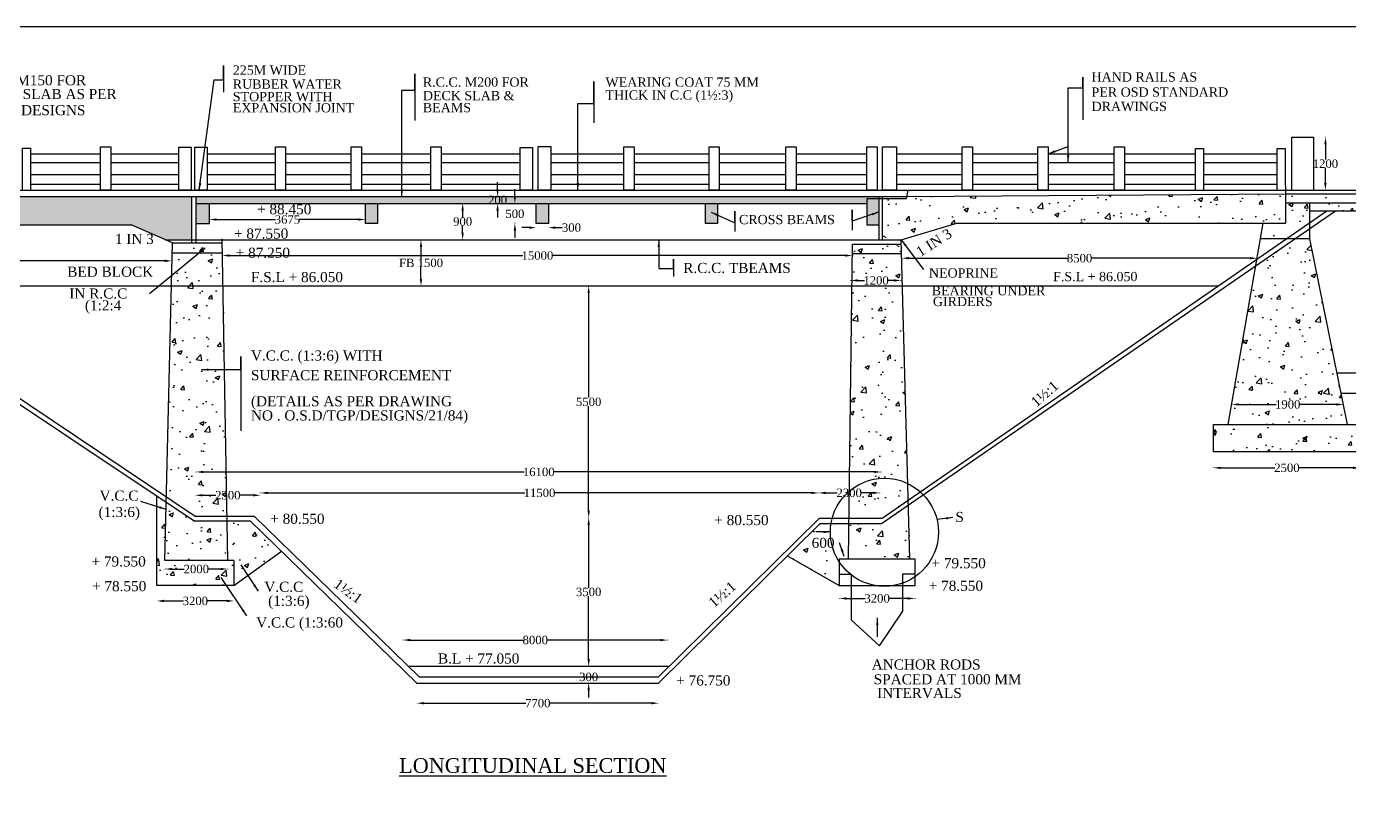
# Model space of a CAD drawing. Header units: millimetres. Extents: x 2778 to 76118, y 2330 to 49913.
# Drawn here: x 19412 to 50881, y 31424 to 49913 of the extents above; entities that cross this region are included whole.
import ezdxf

# ---------------------------------------------------------------- set-up
doc = ezdxf.new("R2010")
doc.units = ezdxf.units.MM
doc.header["$MEASUREMENT"] = 0
for name, color, linetype in [('DIM', 5, 'Continuous'), ('DWG.LINE', 10, 'Continuous'), ('HATCH', 2, 'Continuous'), ('TEXT', 7, 'Continuous')]:
    doc.layers.add(name, color=color, linetype=linetype)
doc.layers.add('DO LINE', color=3, linetype='Continuous', plot=False)
doc.layers.add('TITLE', color=7, linetype='Continuous', lineweight=30)
doc.styles.get("Standard").update_dxf_attribs({"font": 'TIMES.TTF', "height": 200})
doc.dimstyles.get("Standard").update_dxf_attribs({"dimtxt": 200, "dimasz": 170, "dimexe": 0.18, "dimexo": 0.0625, "dimgap": 0.09, "dimtad": 0, "dimtih": 1, "dimtoh": 1, "dimdec": 0, "dimzin": 0, "dimdsep": 46, "dimtxsty": 'Standard', "dimcen": 300, "dimclrd": 5, "dimclre": 5, "dimclrt": 4, "dimadec": 0, "dimazin": 0, "dimtfac": 1, "dimtdec": 0, "dimtofl": 0, "dimtmove": 0, "dimatfit": 3, "dimfxl": 5, "dimfxlon": 1, "dimtolj": 1, "dimtzin": 0, "dimarcsym": 0})

# ---------------------------------------------------------------- blocks, each defined once
blk = doc.blocks.new('*D7')
at = {"layer": 'Defpoints', "color": 0, "ltscale": 0.2}
for p in [(14421, 44301), (22872, 44336), (22872, 44335)]:
    blk.add_point(p, dxfattribs=at)
at = {"layer": 'DIM', "color": 5, "lineweight": -2, "ltscale": 0.2}
for p, q in [((14421, 44330), (14421, 44336)), ((14591, 44336), (18365, 44336)), ((22702, 44336), (18928, 44336)), ((22872, 44335), (22872, 44336))]:
    blk.add_line(p, q, dxfattribs=at)
at = {"layer": 'DIM', "color": 5, "ltscale": 0.2}
for points in [[(14591, 44364), (14591, 44307), (14421, 44336)], [(22702, 44364), (22702, 44307), (22872, 44336)]]:
    blk.add_solid(points, dxfattribs=at)
at = {"layer": 'DIM', "color": 4, "ltscale": 0.2, "insert": (18646, 44336), "char_height": 200, "attachment_point": 5}
blk.add_mtext('\\A1;8500', dxfattribs=at)
blk = doc.blocks.new('*D8')
at = {"layer": 'Defpoints', "color": 0, "ltscale": 0.2}
for p in [(22707, 37206), (24198, 37206), (24198, 37004)]:
    blk.add_point(p, dxfattribs=at)
at = {"layer": 'DIM', "color": 5, "lineweight": -2, "ltscale": 0.2}
for p, q in [((22707, 37009), (22707, 37004)), ((22877, 37004), (23166, 37004)), ((24028, 37004), (23740, 37004)), ((24198, 37009), (24198, 37004))]:
    blk.add_line(p, q, dxfattribs=at)
at = {"layer": 'DIM', "color": 5, "ltscale": 0.2}
for points in [[(22877, 37032), (22877, 36976), (22707, 37004)], [(24028, 37032), (24028, 36976), (24198, 37004)]]:
    blk.add_solid(points, dxfattribs=at)
at = {"layer": 'DIM', "color": 4, "ltscale": 0.2, "insert": (23453, 37004), "char_height": 200, "attachment_point": 5}
blk.add_mtext('\\A1;2000', dxfattribs=at)
blk = doc.blocks.new('*D9')
at = {"layer": 'Defpoints', "color": 0, "ltscale": 0.2}
for p in [(22512, 36608), (24348, 36608), (24348, 36244)]:
    blk.add_point(p, dxfattribs=at)
at = {"layer": 'DIM', "color": 5, "lineweight": -2, "ltscale": 0.2}
for p, q in [((22512, 36250), (22512, 36244)), ((22682, 36244), (23146, 36244)), ((24178, 36244), (23714, 36244)), ((24348, 36250), (24348, 36244))]:
    blk.add_line(p, q, dxfattribs=at)
at = {"layer": 'DIM', "color": 5, "ltscale": 0.2}
for points in [[(22682, 36273), (22682, 36216), (22512, 36244)], [(24178, 36273), (24178, 36216), (24348, 36244)]]:
    blk.add_solid(points, dxfattribs=at)
at = {"layer": 'DIM', "color": 4, "ltscale": 0.2, "insert": (23430, 36244), "char_height": 200, "attachment_point": 5}
blk.add_mtext('\\A1;3200', dxfattribs=at)
blk = doc.blocks.new('*D10')
at = {"layer": 'Defpoints', "color": 0, "ltscale": 0.2}
for p in [(23426, 38810), (24978, 38810), (24978, 38759)]:
    blk.add_point(p, dxfattribs=at)
at = {"layer": 'DIM', "color": 5, "lineweight": -2, "ltscale": 0.2}
for p, q in [((23426, 38764), (23426, 38759)), ((23596, 38759), (23915, 38759)), ((24808, 38759), (24489, 38759)), ((24978, 38764), (24978, 38759))]:
    blk.add_line(p, q, dxfattribs=at)
at = {"layer": 'DIM', "color": 5, "ltscale": 0.2}
for points in [[(23596, 38787), (23596, 38731), (23426, 38759)], [(24808, 38787), (24808, 38731), (24978, 38759)]]:
    blk.add_solid(points, dxfattribs=at)
at = {"layer": 'DIM', "color": 4, "ltscale": 0.2, "insert": (24202, 38759), "char_height": 200, "attachment_point": 5}
blk.add_mtext('\\A1;2300', dxfattribs=at)
blk = doc.blocks.new('*D11')
at = {"layer": 'Defpoints', "color": 0, "ltscale": 0.2}
for p in [(28748, 44835), (28796, 43738), (28796, 43738)]:
    blk.add_point(p, dxfattribs=at)
at = {"layer": 'DIM', "color": 5, "lineweight": -2, "ltscale": 0.2}
for p, q in [((28791, 44835), (28796, 44835)), ((28796, 44665), (28796, 44388)), ((28796, 43908), (28796, 44185)), ((28796, 43738), (28796, 43738))]:
    blk.add_line(p, q, dxfattribs=at)
at = {"layer": 'DIM', "color": 5, "ltscale": 0.2}
for points in [[(28768, 44665), (28824, 44665), (28796, 44835)], [(28768, 43908), (28824, 43908), (28796, 43738)]]:
    blk.add_solid(points, dxfattribs=at)
at = {"layer": 'DIM', "color": 4, "ltscale": 0.2, "insert": (28796, 44287), "char_height": 200, "attachment_point": 5}
blk.add_mtext('\\A1;FB 1500', dxfattribs=at)
blk = doc.blocks.new('*D12')
at = {"layer": 'Defpoints', "color": 0, "ltscale": 0.2}
for p in [(23763, 45463), (27475, 45466), (27475, 45319)]:
    blk.add_point(p, dxfattribs=at)
at = {"layer": 'DIM', "color": 5, "lineweight": -2, "ltscale": 0.2}
for p, q in [((23763, 45324), (23763, 45319)), ((23933, 45319), (25339, 45319)), ((27305, 45319), (25899, 45319)), ((27475, 45324), (27475, 45319))]:
    blk.add_line(p, q, dxfattribs=at)
at = {"layer": 'DIM', "color": 5, "ltscale": 0.2}
for points in [[(23933, 45347), (23933, 45291), (23763, 45319)], [(27305, 45347), (27305, 45291), (27475, 45319)]]:
    blk.add_solid(points, dxfattribs=at)
at = {"layer": 'DIM', "color": 4, "ltscale": 0.2, "insert": (25619, 45319), "char_height": 200, "attachment_point": 5}
blk.add_mtext('\\A1;3675', dxfattribs=at)
blk = doc.blocks.new('*D13')
at = {"layer": 'Defpoints', "color": 0, "ltscale": 0.2}
for p in [(29787, 45704), (29787, 45704), (29814, 44835)]:
    blk.add_point(p, dxfattribs=at)
at = {"layer": 'DIM', "color": 5, "lineweight": -2, "ltscale": 0.2}
for p, q in [((29787, 45704), (29787, 45704)), ((29787, 45534), (29787, 45372)), ((29787, 45005), (29787, 45168)), ((29792, 44835), (29787, 44835))]:
    blk.add_line(p, q, dxfattribs=at)
at = {"layer": 'DIM', "color": 5, "ltscale": 0.2}
for points in [[(29759, 45534), (29815, 45534), (29787, 45704)], [(29759, 45005), (29815, 45005), (29787, 44835)]]:
    blk.add_solid(points, dxfattribs=at)
at = {"layer": 'DIM', "color": 4, "ltscale": 0.2, "insert": (29787, 45270), "char_height": 200, "attachment_point": 5}
blk.add_mtext('\\A1;900', dxfattribs=at)
blk = doc.blocks.new('*D14')
at = {"layer": 'Defpoints', "color": 0, "ltscale": 0.2}
for p in [(30580, 45866), (30580, 45704), (30618, 45704)]:
    blk.add_point(p, dxfattribs=at)
at = {"layer": 'DIM', "color": 5, "lineweight": -2, "ltscale": 0.2}
for p, q in [((30618, 46036), (30618, 46206)), ((30613, 45866), (30618, 45866)), ((30613, 45704), (30618, 45704)), ((30618, 45534), (30618, 45364))]:
    blk.add_line(p, q, dxfattribs=at)
at = {"layer": 'DIM', "color": 5, "ltscale": 0.2}
for points in [[(30590, 46036), (30646, 46036), (30618, 45866)], [(30590, 45534), (30646, 45534), (30618, 45704)]]:
    blk.add_solid(points, dxfattribs=at)
at = {"layer": 'DIM', "color": 4, "ltscale": 0.2, "insert": (30618, 45785), "char_height": 200, "attachment_point": 5}
blk.add_mtext('\\A1;200', dxfattribs=at)
blk = doc.blocks.new('*D15')
at = {"layer": 'Defpoints', "color": 0, "ltscale": 0.2}
for p in [(31534, 45704), (31029, 45227), (31534, 45227)]:
    blk.add_point(p, dxfattribs=at)
at = {"layer": 'DIM', "color": 5, "lineweight": -2, "ltscale": 0.2}
for p, q in [((31029, 45874), (31029, 46044)), ((31034, 45704), (31029, 45704)), ((31034, 45227), (31029, 45227)), ((31029, 45057), (31029, 44887))]:
    blk.add_line(p, q, dxfattribs=at)
at = {"layer": 'DIM', "color": 5, "ltscale": 0.2}
for points in [[(31001, 45874), (31058, 45874), (31029, 45704)], [(31001, 45057), (31058, 45057), (31029, 45227)]]:
    blk.add_solid(points, dxfattribs=at)
at = {"layer": 'DIM', "color": 4, "ltscale": 0.2, "insert": (31029, 45455), "char_height": 200, "attachment_point": 5}
blk.add_mtext('\\A1;500', dxfattribs=at)
blk = doc.blocks.new('*D16')
at = {"layer": 'Defpoints', "color": 0, "ltscale": 0.2}
for p in [(31534, 45227), (31825, 45227), (31825, 45126)]:
    blk.add_point(p, dxfattribs=at)
at = {"layer": 'DIM', "color": 5, "lineweight": -2, "ltscale": 0.2}
for p, q in [((31364, 45126), (31194, 45126)), ((31534, 45132), (31534, 45126)), ((31825, 45132), (31825, 45126)), ((31995, 45126), (32165, 45126))]:
    blk.add_line(p, q, dxfattribs=at)
at = {"layer": 'DIM', "color": 5, "ltscale": 0.2}
for points in [[(31364, 45155), (31364, 45098), (31534, 45126)], [(31995, 45155), (31995, 45098), (31825, 45126)]]:
    blk.add_solid(points, dxfattribs=at)
at = {"layer": 'DIM', "color": 4, "ltscale": 0.2, "insert": (32375, 45126), "char_height": 200, "attachment_point": 5}
blk.add_mtext('\\A1;300', dxfattribs=at)
blk = doc.blocks.new('*D17')
at = {"layer": 'Defpoints', "color": 0, "ltscale": 0.2}
for p in [(28701, 34290), (34446, 34290), (34446, 33812)]:
    blk.add_point(p, dxfattribs=at)
at = {"layer": 'DIM', "color": 5, "lineweight": -2, "ltscale": 0.2}
for p, q in [((28701, 33816), (28701, 33811)), ((28871, 33812), (31289, 33812)), ((34276, 33812), (31858, 33812)), ((34446, 33816), (34446, 33811))]:
    blk.add_line(p, q, dxfattribs=at)
at = {"layer": 'DIM', "color": 5, "ltscale": 0.2}
for points in [[(28871, 33840), (28871, 33783), (28701, 33812)], [(34276, 33840), (34276, 33783), (34446, 33812)]]:
    blk.add_solid(points, dxfattribs=at)
at = {"layer": 'DIM', "color": 4, "ltscale": 0.2, "insert": (31574, 33812), "char_height": 200, "attachment_point": 5}
blk.add_mtext('\\A1;7700', dxfattribs=at)
blk = doc.blocks.new('*D18')
at = {"layer": 'Defpoints', "color": 0, "ltscale": 0.2}
for p in [(32784, 34692), (32802, 34692), (32793, 34290)]:
    blk.add_point(p, dxfattribs=at)
at = {"layer": 'DIM', "color": 5, "lineweight": -2, "ltscale": 0.2}
for p, q in [((32784, 34862), (32784, 35032)), ((32790, 34692), (32784, 34692)), ((32790, 34290), (32784, 34290)), ((32784, 34120), (32784, 33950))]:
    blk.add_line(p, q, dxfattribs=at)
at = {"layer": 'DIM', "color": 5, "ltscale": 0.2}
for points in [[(32756, 34862), (32813, 34862), (32784, 34692)], [(32756, 34120), (32813, 34120), (32784, 34290)]]:
    blk.add_solid(points, dxfattribs=at)
at = {"layer": 'DIM', "color": 4, "ltscale": 0.2, "insert": (32784, 34436), "char_height": 200, "attachment_point": 5}
blk.add_mtext('\\A1;300', dxfattribs=at)
blk = doc.blocks.new('*D19')
at = {"layer": 'Defpoints', "color": 0, "ltscale": 0.2}
for p in [(32778, 38223), (32784, 38223), (32802, 34692)]:
    blk.add_point(p, dxfattribs=at)
at = {"layer": 'DIM', "color": 5, "lineweight": -2, "ltscale": 0.2}
for p, q in [((32780, 38223), (32785, 38223)), ((32784, 38053), (32784, 36560)), ((32784, 34862), (32784, 36356)), ((32790, 34692), (32784, 34692))]:
    blk.add_line(p, q, dxfattribs=at)
at = {"layer": 'DIM', "color": 5, "ltscale": 0.2}
for points in [[(32756, 38053), (32813, 38053), (32784, 38223)], [(32756, 34862), (32813, 34862), (32784, 34692)]]:
    blk.add_solid(points, dxfattribs=at)
at = {"layer": 'DIM', "color": 4, "ltscale": 0.2, "insert": (32784, 36458), "char_height": 200, "attachment_point": 5}
blk.add_mtext('\\A1;3500', dxfattribs=at)
blk = doc.blocks.new('*D20')
at = {"layer": 'Defpoints', "color": 0, "ltscale": 0.2}
for p in [(32784, 43738), (32795, 43738), (32778, 38223)]:
    blk.add_point(p, dxfattribs=at)
at = {"layer": 'DIM', "color": 5, "lineweight": -2, "ltscale": 0.2}
for p, q in [((32790, 43738), (32784, 43738)), ((32784, 43568), (32784, 41082)), ((32784, 38393), (32784, 40879)), ((32780, 38223), (32785, 38223))]:
    blk.add_line(p, q, dxfattribs=at)
at = {"layer": 'DIM', "color": 5, "ltscale": 0.2}
for points in [[(32756, 43568), (32813, 43568), (32784, 43738)], [(32756, 38393), (32813, 38393), (32784, 38223)]]:
    blk.add_solid(points, dxfattribs=at)
at = {"layer": 'DIM', "color": 4, "ltscale": 0.2, "insert": (32784, 40980), "char_height": 200, "attachment_point": 5}
blk.add_mtext('\\A1;5500', dxfattribs=at)
blk = doc.blocks.new('*D21')
at = {"layer": 'Defpoints', "color": 0, "ltscale": 0.2}
for p in [(28369, 35356), (34660, 35356), (34660, 35314)]:
    blk.add_point(p, dxfattribs=at)
at = {"layer": 'DIM', "color": 5, "lineweight": -2, "ltscale": 0.2}
for p, q in [((28369, 35319), (28369, 35314)), ((28539, 35314), (31234, 35314)), ((34490, 35314), (31796, 35314)), ((34660, 35319), (34660, 35314))]:
    blk.add_line(p, q, dxfattribs=at)
at = {"layer": 'DIM', "color": 5, "ltscale": 0.2}
for points in [[(28539, 35342), (28539, 35286), (28369, 35314)], [(34490, 35342), (34490, 35286), (34660, 35314)]]:
    blk.add_solid(points, dxfattribs=at)
at = {"layer": 'DIM', "color": 4, "ltscale": 0.2, "insert": (31515, 35314), "char_height": 200, "attachment_point": 5}
blk.add_mtext('\\A1;8000', dxfattribs=at)
blk = doc.blocks.new('*D22')
at = {"layer": 'Defpoints', "color": 0, "ltscale": 0.2}
for p in [(24978, 38759), (38252, 38815), (38252, 38759)]:
    blk.add_point(p, dxfattribs=at)
at = {"layer": 'DIM', "color": 5, "lineweight": -2, "ltscale": 0.2}
for p, q in [((24978, 38810), (24978, 38815)), ((25148, 38815), (31268, 38815)), ((38082, 38815), (31962, 38815)), ((38252, 38810), (38252, 38815))]:
    blk.add_line(p, q, dxfattribs=at)
at = {"layer": 'DIM', "color": 5, "ltscale": 0.2}
for points in [[(25148, 38843), (25148, 38787), (24978, 38815)], [(38082, 38843), (38082, 38787), (38252, 38815)]]:
    blk.add_solid(points, dxfattribs=at)
at = {"layer": 'DIM', "color": 4, "ltscale": 0.2, "insert": (31615, 38815), "char_height": 200, "attachment_point": 5}
blk.add_mtext('\\A1;11500', dxfattribs=at)
blk = doc.blocks.new('*D23')
at = {"layer": 'Defpoints', "color": 0, "ltscale": 0.2}
for p in [(38252, 38759), (39709, 38815), (39709, 38766)]:
    blk.add_point(p, dxfattribs=at)
at = {"layer": 'DIM', "color": 5, "lineweight": -2, "ltscale": 0.2}
for p, q in [((38252, 38810), (38252, 38815)), ((38422, 38815), (38693, 38815)), ((39539, 38815), (39267, 38815)), ((39709, 38810), (39709, 38815))]:
    blk.add_line(p, q, dxfattribs=at)
at = {"layer": 'DIM', "color": 5, "ltscale": 0.2}
for points in [[(38422, 38843), (38422, 38787), (38252, 38815)], [(39539, 38843), (39539, 38787), (39709, 38815)]]:
    blk.add_solid(points, dxfattribs=at)
at = {"layer": 'DIM', "color": 4, "ltscale": 0.2, "insert": (38980, 38815), "char_height": 200, "attachment_point": 5}
blk.add_mtext('\\A1;2300', dxfattribs=at)
blk = doc.blocks.new('*D24')
at = {"layer": 'Defpoints', "color": 0, "ltscale": 0.2}
for p in [(23450, 39259), (39745, 39313), (39745, 39163)]:
    blk.add_point(p, dxfattribs=at)
at = {"layer": 'DIM', "color": 5, "lineweight": -2, "ltscale": 0.2}
for p, q in [((23450, 39308), (23450, 39313)), ((23620, 39313), (31251, 39313)), ((39575, 39313), (31944, 39313)), ((39745, 39308), (39745, 39313))]:
    blk.add_line(p, q, dxfattribs=at)
at = {"layer": 'DIM', "color": 5, "ltscale": 0.2}
for points in [[(23620, 39341), (23620, 39285), (23450, 39313)], [(39575, 39341), (39575, 39285), (39745, 39313)]]:
    blk.add_solid(points, dxfattribs=at)
at = {"layer": 'DIM', "color": 4, "ltscale": 0.2, "insert": (31597, 39313), "char_height": 200, "attachment_point": 5}
blk.add_mtext('\\A1;16100', dxfattribs=at)
blk = doc.blocks.new('*D25')
at = {"layer": 'Defpoints', "color": 0, "ltscale": 0.2}
for p in [(24075, 44377), (39056, 44508), (39056, 44462)]:
    blk.add_point(p, dxfattribs=at)
at = {"layer": 'DIM', "color": 5, "lineweight": -2, "ltscale": 0.2}
for p, q in [((24075, 44458), (24075, 44463)), ((24245, 44462), (31219, 44462)), ((38886, 44462), (31912, 44462)), ((39056, 44468), (39056, 44462))]:
    blk.add_line(p, q, dxfattribs=at)
at = {"layer": 'DIM', "color": 5, "ltscale": 0.2}
for points in [[(24245, 44491), (24245, 44434), (24075, 44462)], [(38886, 44491), (38886, 44434), (39056, 44462)]]:
    blk.add_solid(points, dxfattribs=at)
at = {"layer": 'DIM', "color": 4, "ltscale": 0.2, "insert": (31565, 44462), "char_height": 200, "attachment_point": 5}
blk.add_mtext('\\A1;15000', dxfattribs=at)
blk = doc.blocks.new('*D26')
at = {"layer": 'Defpoints', "color": 0, "ltscale": 0.2}
for p in [(40232, 44393), (48688, 44440), (48688, 44399)]:
    blk.add_point(p, dxfattribs=at)
at = {"layer": 'DIM', "color": 5, "lineweight": -2, "ltscale": 0.2}
for p, q in [((40232, 44394), (40232, 44399)), ((40402, 44399), (44179, 44399)), ((48518, 44399), (44741, 44399)), ((48688, 44404), (48688, 44399))]:
    blk.add_line(p, q, dxfattribs=at)
at = {"layer": 'DIM', "color": 5, "ltscale": 0.2}
for points in [[(40402, 44427), (40402, 44371), (40232, 44399)], [(48518, 44427), (48518, 44371), (48688, 44399)]]:
    blk.add_solid(points, dxfattribs=at)
at = {"layer": 'DIM', "color": 4, "ltscale": 0.2, "insert": (44460, 44399), "char_height": 200, "attachment_point": 5}
blk.add_mtext('\\A1;8500', dxfattribs=at)
blk = doc.blocks.new('*D27')
at = {"layer": 'Defpoints', "color": 0, "ltscale": 0.2}
for p in [(40217, 43870), (39022, 43738), (40217, 43738)]:
    blk.add_point(p, dxfattribs=at)
at = {"layer": 'DIM', "color": 5, "lineweight": -2, "ltscale": 0.2}
for p, q in [((39022, 43864), (39022, 43870)), ((39192, 43870), (39347, 43870)), ((40047, 43870), (39893, 43870)), ((40217, 43864), (40217, 43870))]:
    blk.add_line(p, q, dxfattribs=at)
at = {"layer": 'DIM', "color": 5, "ltscale": 0.2}
for points in [[(39192, 43898), (39192, 43841), (39022, 43870)], [(40047, 43898), (40047, 43841), (40217, 43870)]]:
    blk.add_solid(points, dxfattribs=at)
at = {"layer": 'DIM', "color": 4, "ltscale": 0.2, "insert": (39620, 43870), "char_height": 200, "attachment_point": 5}
blk.add_mtext('\\A1;1200', dxfattribs=at)
blk = doc.blocks.new('*D28')
at = {"layer": 'Defpoints', "color": 0, "ltscale": 0.2}
for p in [(38748, 36606), (40542, 36606), (40542, 36304)]:
    blk.add_point(p, dxfattribs=at)
at = {"layer": 'DIM', "color": 5, "lineweight": -2, "ltscale": 0.2}
for p, q in [((38748, 36308), (38748, 36303)), ((38918, 36304), (39361, 36304)), ((40372, 36304), (39929, 36304)), ((40542, 36308), (40542, 36303))]:
    blk.add_line(p, q, dxfattribs=at)
at = {"layer": 'DIM', "color": 5, "ltscale": 0.2}
for points in [[(38918, 36332), (38918, 36275), (38748, 36304)], [(40372, 36332), (40372, 36275), (40542, 36304)]]:
    blk.add_solid(points, dxfattribs=at)
at = {"layer": 'DIM', "color": 4, "ltscale": 0.2, "insert": (39645, 36304), "char_height": 200, "attachment_point": 5}
blk.add_mtext('\\A1;3200', dxfattribs=at)
blk = doc.blocks.new('*D29')
at = {"layer": 'Defpoints', "color": 0, "ltscale": 0.2}
for p in [(48084, 40953), (50738, 40920), (50738, 40900)]:
    blk.add_point(p, dxfattribs=at)
at = {"layer": 'DIM', "color": 5, "lineweight": -2, "ltscale": 0.2}
for p, q in [((48084, 40924), (48084, 40919)), ((48254, 40920), (49138, 40920)), ((50568, 40920), (49684, 40920)), ((50738, 40914), (50738, 40920))]:
    blk.add_line(p, q, dxfattribs=at)
at = {"layer": 'DIM', "color": 5, "ltscale": 0.2}
for points in [[(48254, 40948), (48254, 40891), (48084, 40920)], [(50568, 40948), (50568, 40891), (50738, 40920)]]:
    blk.add_solid(points, dxfattribs=at)
at = {"layer": 'DIM', "color": 4, "ltscale": 0.2, "insert": (49411, 40920), "char_height": 200, "attachment_point": 5}
blk.add_mtext('\\A1;1900', dxfattribs=at)
blk = doc.blocks.new('*D30')
at = {"layer": 'Defpoints', "color": 0, "ltscale": 0.2}
for p in [(47648, 39794), (51135, 39794), (51135, 39411)]:
    blk.add_point(p, dxfattribs=at)
at = {"layer": 'DIM', "color": 5, "lineweight": -2, "ltscale": 0.2}
for p, q in [((47648, 39416), (47648, 39411)), ((47818, 39411), (49105, 39411)), ((50965, 39411), (49678, 39411)), ((51135, 39416), (51135, 39411))]:
    blk.add_line(p, q, dxfattribs=at)
at = {"layer": 'DIM', "color": 5, "ltscale": 0.2}
for points in [[(47818, 39439), (47818, 39383), (47648, 39411)], [(50965, 39439), (50965, 39383), (51135, 39411)]]:
    blk.add_solid(points, dxfattribs=at)
at = {"layer": 'DIM', "color": 4, "ltscale": 0.2, "insert": (49392, 39411), "char_height": 200, "attachment_point": 5}
blk.add_mtext('\\A1;2500', dxfattribs=at)
blk = doc.blocks.new('*D31')
at = {"layer": 'Defpoints', "color": 0, "ltscale": 0.2}
for p in [(50027, 47278), (50308, 47278), (50025, 46017)]:
    blk.add_point(p, dxfattribs=at)
at = {"layer": 'DIM', "color": 5, "lineweight": -2, "ltscale": 0.2}
for p, q in [((50303, 47278), (50308, 47278)), ((50308, 47108), (50308, 46749)), ((50308, 46187), (50308, 46546)), ((50303, 46017), (50308, 46017))]:
    blk.add_line(p, q, dxfattribs=at)
at = {"layer": 'DIM', "color": 5, "ltscale": 0.2}
for points in [[(50280, 47108), (50336, 47108), (50308, 47278)], [(50280, 46187), (50336, 46187), (50308, 46017)]]:
    blk.add_solid(points, dxfattribs=at)
at = {"layer": 'DIM', "color": 4, "ltscale": 0.2, "insert": (50308, 46647), "char_height": 200, "attachment_point": 5}
blk.add_mtext('\\A1;1200', dxfattribs=at)

msp = doc.modelspace()

# ---------------------------------------------------------------- hatches: boundary and pattern name
at = {"layer": 'HATCH', "ltscale": 0.2}
h = msp.add_hatch(dxfattribs=at)
h.set_pattern_fill('AR-CONC', color=256, scale=150, style=0)
h.paths.add_polyline_path([(23344, 45866.5), (13815.5, 45866.5), (13800, 45866.5), (13800, 45193), (21905, 45193), (22713.7, 44835.4), (23344, 44835.4)])
h.paths.add_polyline_path([(23763, 45704), (23447, 45704), (23447, 45222.5), (23763, 45222.5)])
h.paths.add_polyline_path([(39409.5, 45817.5), (39693.5, 45817.5), (39693.5, 45866.5), (23447, 45866.5), (23447, 45704), (23763, 45704), (39409.5, 45704)])
h.paths.add_polyline_path([(27765.5, 45704), (27475, 45704), (27475, 45227), (27765.5, 45227)])
h.paths.add_polyline_path([(31825, 45704), (31534.5, 45704), (31534.5, 45227), (31825, 45227)])
h.paths.add_polyline_path([(35851.5, 45704), (35561, 45704), (35561, 45227), (35851.5, 45227)])
h.paths.add_polyline_path([(39693.5, 45817.5), (39409.5, 45817.5), (39409.5, 45185), (39693.5, 45185)])
h.paths.add_polyline_path([(30355, 45937), (30881, 45937), (30881, 45633.5), (30355, 45633.5)], flags=9)
h = msp.add_hatch(dxfattribs=at)
h.set_pattern_fill('AR-CONC', color=256, scale=150, style=0)
h.paths.add_polyline_path([(49354.5, 45927.5), (40350.7, 45866.5), (40341, 45817.5), (39773.5, 45817.5), (39773.5, 44835.4), (40220, 44835.4), (41543.5, 45235.5), (49354.7, 45235.5)])
h.paths.add_polyline_path([(49936, 45719), (49354.6, 45719), (49354.7, 45235.5), (48826, 45235.5), (48761, 44860), (49375.3, 44860), (49936, 45247.8)])
h.paths.add_polyline_path([(53131, 45927.5), (49354.5, 45927.5), (49354.6, 45719), (53131, 45719)])
h.paths.add_polyline_path([(53131, 45719), (49936, 45719), (49936, 45526.5), (53131, 45526.5)])
h.paths.add_polyline_path([(49936, 44860), (49581.3, 44860), (48649.9, 44218.4), (47996.5, 40445.5), (50830, 40445.5)])
h.paths.add_polyline_path([(51135, 40445.5), (47648, 40445.5), (47648, 39794.5), (51135, 39794.5)])
h.paths.add_polyline_path([(49088.5, 41071.5), (49734, 41071.5), (49734, 40767.5), (49088.5, 40767.5)], flags=24)
h = msp.add_hatch(dxfattribs=at)
h.set_pattern_fill('AR-CONC', color=256, scale=150, style=0)
h.paths.add_polyline_path([(22707, 37205.5), (22739.1, 38590.7), (22512, 38742.3), (22512, 36608.5), (24348, 36608.5), (24348, 37205.5)])
h.paths.add_polyline_path([(23399, 38150), (22739.1, 38590.7), (22707, 37205.5), (24198.5, 37205.5), (24182.3, 38150)], flags=17)
h.paths.add_polyline_path([(24348, 37205.5), (24348, 36608.5), (25476.8, 37426.5), (24733, 38150), (24182.3, 38150), (24198.5, 37205.5)])
h.paths.add_polyline_path([(24086.3, 43737.9), (22858.3, 43737.9), (22742, 38716.1), (23423, 38259), (24180.4, 38259)])
h.paths.add_polyline_path([(24086.3, 43737.9), (24072.7, 44526.7), (22876.6, 44526.7), (22858.3, 43737.9)])
h.paths.add_polyline_path([(22882, 44761), (22876.6, 44526.7), (24072.7, 44526.7), (24068.7, 44761)])
h.paths.add_polyline_path([(23865.1, 38910.7), (24538.9, 38910.7), (24538.9, 38607.3), (23865.1, 38607.3)], flags=9)
h = msp.add_hatch(dxfattribs=at)
h.set_pattern_fill('AR-CONC', color=256, scale=150, style=0)
h.paths.add_polyline_path([(38532.5, 37879.5, -0.0406362), (38549.4, 38087.5), (38287, 38087.5), (37506.9, 37316.3), (38748, 36606), (38748, 37166.9, -0.1478956)])
h.paths.add_polyline_path([(38975.1, 38087.5), (38964.5, 37246), (40423.5, 37246), (40389.1, 38528.7), (39748.5, 38087.5)])
h.paths.add_polyline_path([(40386, 38642.8), (40375.4, 39038.6, 0.296585), (38984.8, 38858.6), (38976.7, 38214), (39766, 38214)])
h.paths.add_polyline_path([(38984.8, 38858.6, -0.296585), (40375.4, 39038.6), (40222.8, 44730.5), (39058.5, 44730.5)])
h.paths.add_polyline_path([(38027.6, 37441), (38681, 37441), (38681, 37806.5), (38027.6, 37806.5)], flags=24)
h.paths.add_polyline_path([(38643.4, 38966.7), (39317.1, 38966.7), (39317.1, 38663.3), (38643.4, 38663.3)], flags=9)

# ---------------------------------------------------------------- linework, layer by layer
at = {"layer": 'DIM', "ltscale": 0.2}
for points in [[(24102.5, 48640.5), (24102.5, 48983), (24102.5, 48350.5)], [(28650, 48393.5), (28650, 48782.5), (28650, 47676.5)], [(32907, 48080), (32907, 48600), (32907, 47619)], [(44535, 48450), (44535, 48702.5), (44535, 47689.5)], [(36264, 45240.5), (36264, 45515.5), (36264, 45035.5)], [(39050.5, 45279), (39050.5, 45546.5), (39050.5, 45066.5)], [(34805, 44154.5), (34805, 44375.5), (34805, 43962)], [(24510, 42062.5), (24510, 40294)]]:
    msp.add_lwpolyline(points, dxfattribs=at)
at = {"layer": 'DO LINE', "ltscale": 0.2}
for points in [[(15260.1, 43737.9), (47752.9, 43737.9)], [(50679.1, 41190.5), (53469, 41190.5), (53469, 41664), (50583.2, 41664)]]:
    msp.add_lwpolyline(points, dxfattribs=at)
at = {"layer": 'DWG.LINE', "ltscale": 0.2}
for p, q in [((49158.3, 46008.9), (49158.3, 47008.3)), ((49158.3, 47008.3), (49354.1, 47008.3)), ((49354.1, 47008.3), (49354.7, 45235.5))]:
    msp.add_line(p, q, dxfattribs=at)
for points in [[(49509.5, 46017.5), (49509.5, 47277.5), (50027, 47277.5), (50025, 46017.5)], [(19317.4, 46018), (19317.4, 47017.3), (19507.4, 47017.3), (19508, 46018)], [(47219, 46009.5), (47219, 47008.8), (47409, 47008.8), (47409.6, 46009.5)], [(19507.5, 46883), (21177, 46883)], [(19507.6, 46673), (21177, 46673)], [(21418.2, 46883), (23034, 46883)], [(21418.3, 46673), (23034, 46673)], [(23713.5, 46883), (25332, 46883)], [(23713.5, 46673), (25332, 46673)], [(25577, 46883), (27133, 46883)], [(25577, 46673), (27133, 46673)], [(27378, 46883), (29034, 46883)], [(27378, 46673), (29034, 46673)], [(29279, 46883), (31155, 46883)], [(29279, 46673), (31155, 46673)], [(31885.5, 46883), (33624, 46883)], [(31885.5, 46673), (33624, 46673)], [(33869, 46883), (35646.5, 46883)], [(33869, 46673), (35646.5, 46673)], [(35891.5, 46883), (37472.5, 46883)], [(35891.5, 46673), (37472.5, 46673)], [(37717.5, 46883), (39403.5, 46883)], [(37717.5, 46673), (39403.5, 46673)], [(40109, 46883), (41668, 46883)], [(40109, 46673), (41668, 46673)], [(41913, 46883), (43469, 46883)], [(41913, 46673), (43469, 46673)], [(43714, 46883), (45280.5, 46883)], [(43714, 46673), (45280.5, 46673)], [(45525.5, 46883), (47219, 46883)], [(45525.5, 46673), (47219, 46673)], [(47409.1, 46883), (49158.3, 46883)], [(47409.2, 46673), (49158.3, 46673)], [(19507.8, 46393), (21177, 46393)], [(21418.5, 46393), (23034, 46393)], [(23713.5, 46393), (25332, 46393)], [(25577, 46393), (27133, 46393)], [(27378, 46393), (29034, 46393)], [(29279, 46393), (31155, 46393)], [(31885.5, 46393), (33624, 46393)], [(33869, 46393), (35646.5, 46393)], [(35891.5, 46393), (37472.5, 46393)], [(37717.5, 46393), (39403.5, 46393)], [(40109, 46393), (41668, 46393)], [(41913, 46393), (43469, 46393)], [(43714, 46393), (45280.5, 46393)], [(45525.5, 46393), (47219, 46393)], [(47409.4, 46393), (49158.3, 46393)], [(10006.7, 46017.5), (53131, 46017.5)], [(19507.9, 46163), (21177, 46163)], [(21418.6, 46163), (23034, 46163)], [(23713.5, 46163), (25332, 46163)], [(25577, 46163), (27133, 46163)], [(27378, 46163), (29034, 46163)], [(29279, 46163), (31155, 46163)], [(31885.5, 46163), (33624, 46163)], [(33869, 46163), (35646.5, 46163)], [(35891.5, 46163), (37472.5, 46163)], [(37717.5, 46163), (39403.5, 46163)], [(39693.5, 45185), (39409.5, 45185), (39409.5, 45817.5), (40341, 45817.5), (40380.5, 46017.5)], [(40109, 46163), (41668, 46163)], [(41913, 46163), (43469, 46163)], [(43714, 46163), (45280.5, 46163)], [(45525.5, 46163), (47219, 46163)], [(47409.5, 46163), (49158.3, 46163)], [(49936, 45526.5), (53131, 45526.5), (53131, 46017.5)], [(13815.5, 45866.5), (40350.7, 45866.5)], [(23344, 44761), (23344, 45866.5)], [(23447, 44761), (23447, 45866.5)], [(23447, 45222.5), (23763, 45222.5), (23763, 45704)], [(23447, 45704), (39409.5, 45704)], [(39693.5, 44835.4), (39693.5, 45866.5)], [(39773.5, 44835.4), (39773.5, 45866.5)], [(40350.7, 45866.5), (49354.5, 45927.5), (53131, 45927.5)], [(49354.6, 45719), (53131, 45719)], [(49936, 44860), (49936, 45719)], [(14452.8, 44124.4), (23399, 38150), (24733, 38150), (28701, 34290), (34446, 34290), (38287, 38087.5), (39748.5, 38087.5), (50549, 45526.5)], [(39766, 38214), (50339, 45526.5)], [(13101.5, 45193), (21905, 45193)], [(22882, 44761), (21905, 45193)], [(40220, 44835.4), (41543.5, 45235.5), (49354.7, 45235.5)], [(47996.5, 40445.5), (48826, 45235.5)], [(24348, 37205.5), (22707, 37205.5), (22882, 44761)], [(22713.7, 44835.4), (40220, 44835.4)], [(22882, 44761), (24068.7, 44761)], [(24198.5, 37205.5), (24067, 44858.5)], [(38964.5, 37246), (39058.5, 44730.5), (40222.8, 44730.5)], [(40423.5, 37246), (40220, 44835.4)], [(50830, 40445.5), (49936, 44860), (48761, 44860)], [(22876.6, 44526.7), (24072.7, 44526.7)], [(39055.7, 44507.8), (40228.8, 44507.8)], [(14420.6, 44301.3), (23423, 38259), (24830.5, 38259), (28754, 34435.5), (34448.5, 34435.5), (38272, 38214), (39766, 38214)], [(24348, 37205.5), (24348, 36608.5), (22512, 36608.5), (22512, 38742.3)], [(24348, 36608.5), (25476.8, 37426.5)], [(38748, 36606), (37506.9, 37316.3)], [(38748, 36880.5), (39031, 36880.5), (39031, 35795.5), (39701, 35179), (40253.5, 36002), (40253.5, 36890), (40542.5, 36890)], [(28490.4, 34692.4), (34708.5, 34692.4)]]:
    msp.add_lwpolyline(points, dxfattribs=at)
for points in [[(21177, 47048.5), (21422, 47048.5), (21422, 46017.5), (21177, 46017.5)], [(23329.5, 46017.5), (23034, 46017.5), (23034, 47042), (23329.5, 47042)], [(23713.5, 46017.5), (23418, 46017.5), (23418, 47042), (23713.5, 47042)], [(25332, 47048.5), (25577, 47048.5), (25577, 46017.5), (25332, 46017.5)], [(27133, 47048.5), (27378, 47048.5), (27378, 46017.5), (27133, 46017.5)], [(29034, 47048.5), (29279, 47048.5), (29279, 46017.5), (29034, 46017.5)], [(31445.5, 46017.5), (31155, 46017.5), (31155, 47033), (31445.5, 47033)], [(31885.5, 46017.5), (31580.5, 46017.5), (31580.5, 47053), (31885.5, 47053)], [(33624, 47048.5), (33869, 47048.5), (33869, 46017.5), (33624, 46017.5)], [(35646.5, 47048.5), (35891.5, 47048.5), (35891.5, 46017.5), (35646.5, 46017.5)], [(37472.5, 47048.5), (37717.5, 47048.5), (37717.5, 46017.5), (37472.5, 46017.5)], [(39403.5, 47048.5), (39648.5, 47048.5), (39648.5, 46017.5), (39403.5, 46017.5)], [(39769, 47048.5), (40109, 47048.5), (40109, 46017.5), (39769, 46017.5)], [(41668, 47048.5), (41913, 47048.5), (41913, 46017.5), (41668, 46017.5)], [(43469, 47048.5), (43714, 47048.5), (43714, 46017.5), (43469, 46017.5)], [(45280.5, 47048.5), (45525.5, 47048.5), (45525.5, 46017.5), (45280.5, 46017.5)], [(27475, 45704), (27765.5, 45704), (27765.5, 45227), (27475, 45227)], [(31534.5, 45704), (31825, 45704), (31825, 45227), (31534.5, 45227)], [(35561, 45704), (35851.5, 45704), (35851.5, 45227), (35561, 45227)], [(47648, 40445.5), (51135, 40445.5), (51135, 39794.5), (47648, 39794.5)], [(38748, 37246), (40542.5, 37246), (40542.5, 36606), (38748, 36606), (38748, 37246)]]:
    msp.add_lwpolyline(points, close=True, dxfattribs=at)
msp.add_circle((39818.5, 37879.5), 1286, dxfattribs=at)
at = {"layer": 'TITLE', "lineweight": 30, "ltscale": 0.2}
msp.add_lwpolyline([(76072, 2330.5), (2777.5, 2330.5), (2777.5, 49913), (76072, 49913)], close=True, dxfattribs=at)

# ---------------------------------------------------------------- texts
at = {"layer": 'TEXT', "ltscale": 0.2}
for s, height, p in [('225M WIDE', 220, (24320, 48765.1)), ('HAND RAILS AS', 220, (44745.5, 48601.6)), ('R.C.C M150 FOR', 240, (18172.5, 48513.5)), ('RUBBER WATER', 220, (24320, 48431.1)), ('R.C.C. M200 FOR', 220, (28841, 48479.6)), ('WEARING COAT 75 MM', 220, (33184.5, 48479.6)), ('PER OSD STANDARD', 220, (44745.5, 48242.1)), ('DECK SLAB AS PER', 240, (18245.5, 48185.5)), ('STOPPER WITH', 220, (24320, 48134.6)), ('DECK SLAB &', 220, (28841, 48157.6)), ('THICK IN C.C (1½:3)', 220, (33184.5, 48172.1)), ('TYPE DESIGNS', 240, (18288, 47801)), ('EXPANSION JOINT', 220, (24320, 47869.1)), ('BEAMS', 220, (28841, 47872.1)), ('DRAWINGS', 220, (44745.5, 47900.1)), ('+ 88.450', 240, (24897, 45444.6)), ('CROSS BEAMS', 220, (36359.5, 45209.2)), ('+ 87.550', 240, (24348, 44865.1)), ('1 IN 3', 240, (21515, 44737.1)), ('+ 87.250', 240, (24389.5, 44409.1)), ('BED BLOCK', 240, (20383, 43957.6)), ('F.S.L + 86.050', 240, (24752, 43830.6)), ('R.C.C. TBEAMS', 240, (35033, 44047.1)), ('NEOPRINE', 220, (40877, 43938.7)), ('F.S.L + 86.050', 220, (43831.5, 43852.6)), ('IN R.C.C', 240, (20432, 43440.6)), ('BEARING UNDER', 220, (40942.5, 43515.1)), ('GIRDERS', 220, (40971.5, 43259.1)), ('(1:2:4', 240, (20803, 43158.1)), ('V.C.C. (1:3:6) WITH', 240, (24752, 41964.1)), ('SURFACE REINFORCEMENT', 240, (24752, 41497.1)), ('(DETAILS AS PER DRAWING', 240, (24752, 40876.6)), ('NO . O.S.D/TGP/DESIGNS/21/84)', 240, (24752, 40538.6)), ('V.C.C', 240, (21150.5, 38630.1)), ('(1:3:6)', 240, (21127, 38241.1)), ('+ 80.550', 240, (25210, 38079.1)), ('+ 80.550', 240, (35771.5, 38049.1)), ('S', 240, (41506.5, 38123.6)), ('600', 240, (38088.5, 37506.1)), ('+ 79.550', 240, (20959, 37065.1)), ('+ 79.550', 240, (40938, 37023.1)), ('+ 78.550', 240, (20971, 36476.6)), ('V.C.C ', 240, (25069.5, 36462.1)), ('+ 78.550', 240, (40873, 36485.6)), (' (1:3:6)', 240, (25069.5, 36127.1)), ('V.C.C (1:3:60', 240, (24876, 35613.6)), ('B.L + 77.050', 240, (29200.5, 34755)), ('ANCHOR RODS', 240, (39517, 34612.1)), ('+ 76.750', 240, (34864.5, 34233.6)), ('SPACED AT 1000 MM', 240, (39564.5, 34261.1)), ('INTERVALS', 240, (39644.5, 33934.6))]:
    msp.add_text(s, height=height, dxfattribs=at).set_placement(p)
for s, rotation, p in [('1 IN 3', 32.58388, (40670, 44422.6)), ('1½:1', 41.40284, (43433.2, 40841.9)), ('1½:1', 324.2808, (26697.8, 36595)), ('1½:1', 41.40284, (35764.2, 36069.9))]:
    msp.add_text(s, height=240, rotation=rotation, dxfattribs=at).set_placement(p)
at = {"layer": 'TITLE', "ltscale": 0.2}
msp.add_text('%%ULONGITUDINAL SECTION', height=350, dxfattribs=at).set_placement((28276, 32154.6))

# ---------------------------------------------------------------- dimensions: what is measured, and where the dimension line sits
at = {"layer": 'DIM', "ltscale": 0.2}
for base, p1, p2, text, picture, middle in [((50308, 47277.5), (50025, 46017.5), (50027, 47277.5), '1200', '*D31', (50308, 46647.5)), ((29787, 45704), (29814.5, 44835.4), (29787, 45704), '900', '*D13', (29787, 45269.7)), ((28796, 43737.9), (28748, 44835.4), (28796, 43737.9), 'FB 1500', '*D11', (28796, 44286.7))]:
    dim = msp.add_linear_dim(base=base, p1=p1, p2=p2, angle=90, text=text, dimstyle='Standard', dxfattribs=at)
    dim.commit()
    dim.dimension.update_dxf_attribs({"geometry": picture, "text_midpoint": middle})
for base, p1, p2, angle, text, picture, middle, dimtype in [((30618, 45704), (30580, 45866.5), (30580, 45704), 270, '200', '*D14', (30618, 45785.3), 161), ((31029.3, 45227), (31534.5, 45704), (31534.5, 45227), 270, '500', '*D15', (31029.3, 45455), 161), ((32784.5, 34692.4), (32793, 34290), (32802, 34692.4), 90, '300', '*D18', (32784.5, 34435.5), 160)]:
    dim = msp.add_linear_dim(base=base, p1=p1, p2=p2, angle=angle, text=text, dimstyle='Standard', dxfattribs=at)
    dim.commit()
    dim.dimension.update_dxf_attribs({"geometry": picture, "text_midpoint": middle, "dimtype": dimtype})
for base, p1, p2, text, picture, middle in [((27475, 45319), (23763, 45463.2), (27475, 45465.5), '3675', '*D12', (25619, 45319)), ((31825, 45126.5), (31534.5, 45227), (31825, 45227), '300', '*D16', (32375.3, 45126.5)), ((22872.1, 44335.5), (14420.6, 44301.3), (22872.1, 44335.1), '8500', '*D7', (18646.4, 44335.5)), ((39055.7, 44462.5), (24075.3, 44377), (39055.7, 44507.8), '15000', '*D25', (31565.5, 44462.5)), ((48688.3, 44399), (40231.9, 44392.8), (48688.3, 44440.3), '8500', '*D26', (44460.1, 44399)), ((40217, 43869.5), (39022.5, 43737.9), (40217, 43737.9), '1200', '*D27', (39619.8, 43869.5)), ((50738, 40919.5), (48084.4, 40952.9), (50738, 40899.6), '1900', '*D29', (49411.2, 40919.5)), ((51135, 39411), (47648, 39794.5), (51135, 39794.5), '2500', '*D30', (49391.5, 39411)), ((39745.1, 39313), (23449.5, 39259), (39745.1, 39163.4), '16100', '*D24', (31597.3, 39313)), ((24978.5, 38759), (23425.5, 38810.5), (24978.5, 38810.5), '2300', '*D10', (24202, 38759)), ((38251.5, 38815), (24978.5, 38758.8), (38251.5, 38758.8), '11500', '*D22', (31615, 38815)), ((24198.5, 37004), (22707, 37205.5), (24198.5, 37205.5), '2000', '*D8', (23452.8, 37004)), ((40542.5, 36303.5), (38748, 36606), (40542.5, 36606), '3200', '*D28', (39645.2, 36303.5)), ((34660.5, 35314), (28369, 35355.5), (34660.5, 35355.5), '8000', '*D21', (31514.8, 35314)), ((34446, 33811.5), (28701, 34290), (34446, 34290), '7700', '*D17', (31573.5, 33811.5))]:
    dim = msp.add_linear_dim(base=base, p1=p1, p2=p2, text=text, dimstyle='Standard', dxfattribs=at)
    dim.commit()
    dim.dimension.update_dxf_attribs({"geometry": picture, "text_midpoint": middle})
for base, p1, p2, text, picture, middle in [((32784.5, 43737.9), (32777.5, 38223), (32795, 43737.9), '5500', '*D20', (32784.5, 40980.4)), ((32784.5, 38223), (32802, 34692.4), (32777.5, 38223), '3500', '*D19', (32784.5, 36457.7))]:
    dim = msp.add_linear_dim(base=base, p1=p1, p2=p2, angle=90, text=text, dimstyle='Standard', override={"dimtmove": 1}, dxfattribs=at)
    dim.commit()
    dim.dimension.update_dxf_attribs({"geometry": picture, "text_midpoint": middle})
dim = msp.add_linear_dim(base=(39709, 38815), p1=(38251.5, 38758.8), p2=(39709, 38766.5), text='2300', dimstyle='Standard', override={"dimtmove": 1}, dxfattribs=at)
dim.commit()
dim.dimension.update_dxf_attribs({"geometry": '*D23', "text_midpoint": (38980.2, 38815)})
dim = msp.add_aligned_dim(p1=(22512, 36608.5), p2=(24348, 36608.5), distance=-364, text='3200', dimstyle='Standard', dxfattribs=at)
dim.commit()
dim.dimension.update_dxf_attribs({"geometry": '*D9', "text_midpoint": (23430, 36244.5)})

# ---------------------------------------------------------------- leaders
for points in [[(23521.5, 46017.5), (23878, 48640.5), (24102.5, 48640.5)], [(28343, 45866.5), (28343, 48393.5), (28650, 48393.5)], [(44188.5, 46673), (44188.5, 48450), (44535, 48450)], [(32528.5, 46017.5), (32528.5, 48080), (32907, 48080)], [(43714, 46883), (44188.5, 47056.5)], [(35695, 45496.5), (36264, 45240.5)], [(39693.5, 45498.5), (39050.5, 45279)], [(34452, 44835.4), (34452, 44154.5), (34805, 44154.5)], [(40220, 44835.4), (40752, 44130)], [(23660, 44641), (22335.5, 43548.5)], [(23576.5, 41747.5), (24510, 41747.5), (24510, 42062.5)], [(22735.2, 38423.2), (22130.5, 38611.5)], [(41447.5, 38231), (41068.7, 38180.9)], [(38532.5, 37885.5), (38186.5, 37885.5)], [(38859, 37302.5), (38748, 37631)], [(24928, 36474.5), (24518, 37100)], [(24652.5, 35886.5), (24041.5, 36802)], [(39649, 35845), (39649, 35390)]]:
    msp.add_leader(points, dimstyle='Standard', override={"dimgap": 0.09, "dimtad": 0}, dxfattribs=at)

doc.saveas('drawing.dxf')
